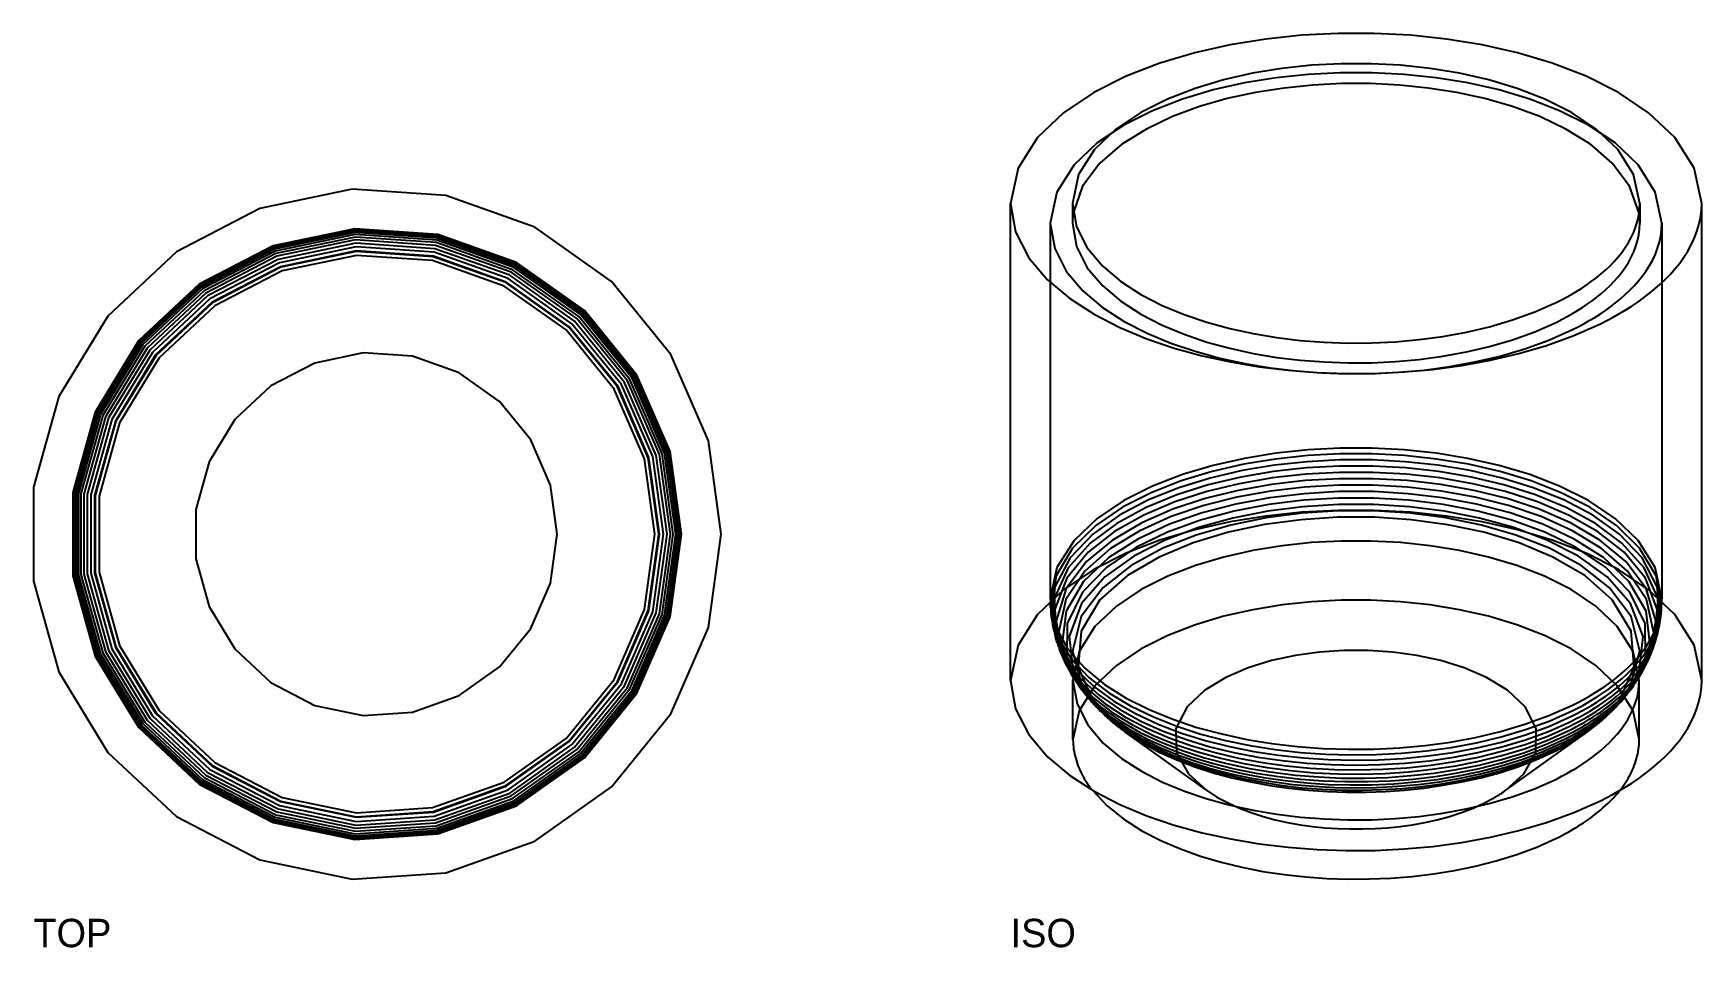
# Model space of a CAD drawing. Header units: millimetres. Extents: x 0 to 266, y -45 to 154.
# Drawn here: x 0 to 147, y 73.5 to 154 of the extents above; entities that cross this region are included whole.
import ezdxf

# ---------------------------------------------------------------- set-up
doc = ezdxf.new("R2010")
doc.units = ezdxf.units.MM
for name, color, linetype in [('ISO_HIDDEN', 8, 'CONTINUOUS'), ('ISO_VISIBLE', 7, 'Continuous'), ('TOP_HIDDEN', 8, 'CONTINUOUS'), ('TOP_VISIBLE', 7, 'Continuous')]:
    doc.layers.add(name, color=color, linetype=linetype)

msp = doc.modelspace()

# ---------------------------------------------------------------- linework, layer by layer
at = {"layer": 'ISO_HIDDEN'}
for points in [[(143.52, 137.26), (142.94, 140), (141.43, 142.38), (139.39, 144.32), (137.04, 145.89), (134.51, 147.16), (131.88, 148.18), (129.17, 148.99), (126.41, 149.61), (123.62, 150.07), (120.81, 150.36), (117.99, 150.51), (115.16, 150.51), (112.34, 150.36), (109.53, 150.07), (106.74, 149.61), (103.98, 148.99), (101.27, 148.18), (98.64, 147.16), (96.11, 145.89), (93.76, 144.32), (91.72, 142.38), (90.21, 140), (89.62, 137.26)], [(91.58, 139), (91.58, 137.26)], [(141.57, 139), (141.57, 137.26)], [(89.62, 137.26), (90.01, 135.04), (91.03, 133.02), (92.5, 131.3), (94.23, 129.84), (96.13, 128.61), (98.15, 127.58), (100.24, 126.7), (102.38, 125.98), (104.57, 125.38), (106.78, 124.9), (109.02, 124.52), (111.27, 124.25), (113.53, 124.07), (115.79, 123.99), (118.06, 124.01), (120.32, 124.12), (122.58, 124.32), (124.82, 124.63), (127.05, 125.03), (129.26, 125.55), (131.43, 126.19), (133.56, 126.96), (135.63, 127.88)], [(89.62, 137.26), (89.62, 104.18)], [(91.64, 138.13), (91.63, 138.09), (91.63, 138.05), (91.62, 138.02), (91.62, 137.98), (91.61, 137.94), (91.61, 137.9), (91.61, 137.86), (91.6, 137.83), (91.6, 137.79), (91.6, 137.75), (91.59, 137.71), (91.59, 137.68), (91.59, 137.64), (91.58, 137.6), (91.58, 137.56), (91.58, 137.52), (91.58, 137.49), (91.58, 137.45), (91.58, 137.41), (91.58, 137.37), (91.58, 137.33), (91.58, 137.3), (91.58, 137.26)], [(91.58, 137.26), (91.93, 135.2), (92.88, 133.33), (94.24, 131.73), (95.85, 130.38), (97.61, 129.24), (99.48, 128.28), (101.42, 127.47), (103.41, 126.79), (105.44, 126.24), (107.49, 125.79), (109.56, 125.44), (111.65, 125.19), (113.75, 125.03), (115.85, 124.95), (117.95, 124.97), (120.05, 125.07), (122.14, 125.26), (124.22, 125.54), (126.29, 125.92), (128.34, 126.4), (130.36, 126.99), (132.33, 127.7), (134.25, 128.55)], [(134.25, 128.55), (134.72, 128.79), (135.18, 129.03), (135.63, 129.29), (136.08, 129.56), (136.52, 129.83), (136.95, 130.12), (137.37, 130.43), (137.78, 130.74), (138.19, 131.07), (138.58, 131.41), (138.96, 131.77), (139.32, 132.15), (139.66, 132.54), (139.99, 132.94), (140.29, 133.36), (140.57, 133.8), (140.82, 134.26), (141.04, 134.73), (141.23, 135.22), (141.38, 135.71), (141.49, 136.22), (141.55, 136.74), (141.57, 137.26)], [(135.63, 127.88), (136.13, 128.13), (136.63, 128.39), (137.12, 128.67), (137.6, 128.96), (138.07, 129.25), (138.54, 129.57), (138.99, 129.89), (139.44, 130.23), (139.87, 130.59), (140.29, 130.96), (140.7, 131.35), (141.09, 131.75), (141.46, 132.17), (141.81, 132.61), (142.14, 133.06), (142.44, 133.53), (142.71, 134.03), (142.95, 134.53), (143.15, 135.06), (143.31, 135.59), (143.43, 136.14), (143.5, 136.7), (143.52, 137.26)], [(141.57, 137.26), (141.57, 137.3), (141.57, 137.33), (141.57, 137.37), (141.57, 137.41), (141.57, 137.45), (141.57, 137.49), (141.57, 137.52), (141.57, 137.56), (141.57, 137.6), (141.56, 137.64), (141.56, 137.68), (141.56, 137.71), (141.55, 137.75), (141.55, 137.79), (141.55, 137.83), (141.54, 137.86), (141.54, 137.9), (141.54, 137.94), (141.53, 137.98), (141.53, 138.02), (141.52, 138.05), (141.52, 138.09), (141.51, 138.13)], [(143.52, 137.26), (143.52, 104.18)], [(143.52, 104.18), (142.94, 106.93), (141.43, 109.31), (139.39, 111.25), (137.04, 112.82), (134.51, 114.09), (131.88, 115.11), (129.17, 115.91), (126.41, 116.54), (123.62, 116.99), (120.81, 117.29), (117.99, 117.43), (115.16, 117.43), (112.34, 117.29), (109.53, 116.99), (106.74, 116.54), (103.98, 115.91), (101.27, 115.11), (98.64, 114.09), (96.11, 112.82), (93.76, 111.25), (91.72, 109.31), (90.21, 106.93), (89.62, 104.18)], [(143.5, 103.42), (143.01, 106.2), (141.56, 108.64), (139.52, 110.62), (137.17, 112.23), (134.64, 113.52), (131.99, 114.56), (129.26, 115.38), (126.48, 116.02), (123.67, 116.48), (120.84, 116.78), (118, 116.93), (115.15, 116.93), (112.31, 116.78), (109.48, 116.48), (106.67, 116.02), (103.89, 115.38), (101.16, 114.56), (98.51, 113.52), (95.98, 112.23), (93.63, 110.62), (91.59, 108.64), (90.14, 106.2), (89.65, 103.42)], [(143.39, 102.39), (143.12, 105.24), (141.77, 107.78), (139.78, 109.86), (137.43, 111.53), (134.87, 112.88), (132.19, 113.96), (129.44, 114.81), (126.62, 115.46), (123.77, 115.94), (120.9, 116.25), (118.02, 116.4), (115.13, 116.4), (112.25, 116.25), (109.38, 115.94), (106.53, 115.46), (103.71, 114.81), (100.96, 113.96), (98.28, 112.88), (95.72, 111.53), (93.37, 109.86), (91.38, 107.78), (90.03, 105.24), (89.76, 102.39)], [(143.2, 101.36), (143.16, 104.26), (141.95, 106.91), (140, 109.08), (137.66, 110.82), (135.09, 112.22), (132.38, 113.34), (129.6, 114.22), (126.75, 114.89), (123.87, 115.38), (120.96, 115.7), (118.04, 115.86), (115.11, 115.86), (112.19, 115.7), (109.28, 115.38), (106.4, 114.89), (103.55, 114.22), (100.77, 113.34), (98.06, 112.22), (95.49, 110.82), (93.15, 109.08), (91.2, 106.91), (89.99, 104.26), (89.95, 101.36)], [(142.92, 100.33), (143.12, 103.26), (142.07, 106), (140.19, 108.28), (137.86, 110.1), (135.28, 111.55), (132.56, 112.71), (129.74, 113.62), (126.87, 114.31), (123.95, 114.82), (121.01, 115.15), (118.05, 115.31), (115.1, 115.31), (112.14, 115.15), (109.2, 114.82), (106.28, 114.31), (103.41, 113.62), (100.59, 112.71), (97.87, 111.55), (95.29, 110.1), (92.96, 108.28), (91.08, 106), (90.03, 103.26), (90.23, 100.33)], [(142.55, 99.3), (143, 102.23), (142.14, 105.07), (140.35, 107.45), (138.04, 109.35), (135.46, 110.86), (132.72, 112.06), (129.88, 113), (126.98, 113.72), (124.03, 114.24), (121.06, 114.58), (118.07, 114.75), (115.08, 114.75), (112.09, 114.58), (109.12, 114.24), (106.17, 113.72), (103.27, 113), (100.43, 112.06), (97.69, 110.86), (95.11, 109.35), (92.8, 107.45), (91.01, 105.07), (90.15, 102.23), (90.6, 99.3)], [(142.07, 98.27), (142.8, 101.18), (142.17, 104.11), (140.48, 106.6), (138.21, 108.59), (135.63, 110.16), (132.88, 111.41), (130.01, 112.38), (127.08, 113.12), (124.11, 113.66), (121.11, 114.01), (118.09, 114.18), (115.06, 114.18), (112.04, 114.01), (109.04, 113.66), (106.07, 113.12), (103.14, 112.38), (100.27, 111.41), (97.52, 110.16), (94.94, 108.59), (92.67, 106.6), (90.98, 104.11), (90.35, 101.18), (91.08, 98.27)], [(141.48, 97.22), (142.5, 100.08), (142.14, 103.09), (140.6, 105.71), (138.37, 107.8), (135.8, 109.44), (133.03, 110.74), (130.15, 111.75), (127.19, 112.52), (124.19, 113.07), (121.15, 113.43), (118.1, 113.61), (115.05, 113.61), (112, 113.43), (108.96, 113.07), (105.96, 112.52), (103, 111.75), (100.12, 110.74), (97.35, 109.44), (94.78, 107.8), (92.55, 105.71), (91.01, 103.09), (90.65, 100.08), (91.67, 97.22)], [(147.03, 96.99), (146.37, 100.09), (144.66, 102.78), (142.35, 104.97), (139.69, 106.75), (136.84, 108.18), (133.86, 109.33), (130.8, 110.25), (127.69, 110.95), (124.54, 111.46), (121.36, 111.8), (118.17, 111.96), (114.98, 111.96), (111.79, 111.8), (108.61, 111.46), (105.46, 110.95), (102.35, 110.25), (99.29, 109.33), (96.31, 108.18), (93.46, 106.75), (90.8, 104.97), (88.49, 102.78), (86.78, 100.09), (86.12, 96.99)], [(140.77, 96.17), (142.08, 98.95), (142.05, 102.01), (140.69, 104.76), (138.54, 106.97), (135.98, 108.7), (133.2, 110.05), (130.3, 111.11), (127.31, 111.9), (124.27, 112.48), (121.21, 112.86), (118.12, 113.04), (115.03, 113.04), (111.94, 112.86), (108.88, 112.48), (105.84, 111.9), (102.85, 111.11), (99.95, 110.05), (97.17, 108.7), (94.61, 106.97), (92.46, 104.76), (91.1, 102.01), (91.07, 98.95), (92.38, 96.17)], [(139.89, 95.11), (141.52, 97.77), (141.87, 100.84), (140.77, 103.75), (138.71, 106.1), (136.18, 107.93), (133.39, 109.35), (130.46, 110.46), (127.44, 111.29), (124.37, 111.89), (121.27, 112.28), (118.14, 112.47), (115.01, 112.47), (111.88, 112.28), (108.78, 111.89), (105.71, 111.29), (102.69, 110.46), (99.76, 109.35), (96.97, 107.93), (94.44, 106.1), (92.38, 103.75), (91.28, 100.84), (91.63, 97.77), (93.26, 95.11)], [(138.82, 94.01), (140.76, 96.52), (141.57, 99.56), (140.82, 102.62), (138.91, 105.15), (136.42, 107.11), (133.62, 108.62), (130.66, 109.79), (127.61, 110.67), (124.49, 111.3), (121.34, 111.71), (118.17, 111.91), (114.99, 111.91), (111.81, 111.71), (108.66, 111.3), (105.54, 110.67), (102.49, 109.79), (99.53, 108.63), (96.74, 107.11), (94.24, 105.15), (92.33, 102.62), (91.58, 99.56), (92.39, 96.52), (94.33, 94.01)], [(137.49, 92.88), (139.75, 95.19), (141.07, 98.13), (140.82, 101.32), (139.15, 104.08), (136.72, 106.22), (133.92, 107.85), (130.93, 109.1), (127.82, 110.04), (124.65, 110.7), (121.43, 111.14), (118.2, 111.35), (114.95, 111.35), (111.72, 111.14), (108.5, 110.71), (105.33, 110.04), (102.22, 109.1), (99.23, 107.85), (96.43, 106.22), (94, 104.08), (92.33, 101.33), (92.08, 98.13), (93.39, 95.19), (95.66, 92.88)], [(141.53, 96.99), (140.98, 99.53), (139.59, 101.74), (137.69, 103.53), (135.52, 104.99), (133.18, 106.16), (130.74, 107.1), (128.23, 107.85), (125.68, 108.43), (123.1, 108.85), (120.5, 109.12), (117.88, 109.26), (115.27, 109.26), (112.65, 109.12), (110.05, 108.85), (107.47, 108.43), (104.92, 107.85), (102.41, 107.1), (99.97, 106.16), (97.63, 104.99), (95.46, 103.53), (93.56, 101.74), (92.17, 99.53), (91.62, 96.99)], [(89.62, 104.18), (89.62, 104.17), (89.62, 104.16), (89.62, 104.15), (89.62, 104.14), (89.62, 104.13), (89.63, 104.11), (89.63, 104.1), (89.63, 104.09), (89.63, 104.08), (89.63, 104.07), (89.63, 104.06), (89.63, 104.04), (89.63, 104.03), (89.63, 104.02), (89.63, 104.01), (89.63, 104), (89.63, 103.99), (89.63, 103.97), (89.63, 103.96), (89.63, 103.95), (89.63, 103.94), (89.63, 103.93), (89.63, 103.92)], [(89.63, 103.92), (90.09, 101.72), (91.18, 99.75), (92.67, 98.06), (94.41, 96.64), (96.31, 95.43), (98.33, 94.42), (100.41, 93.57), (102.55, 92.85), (104.73, 92.27), (106.93, 91.79), (109.16, 91.43), (111.39, 91.16), (113.64, 90.99), (115.9, 90.92), (118.15, 90.94), (120.4, 91.05), (122.65, 91.26), (124.88, 91.56), (127.1, 91.97), (129.29, 92.48), (131.45, 93.12), (133.57, 93.89), (135.63, 94.8)], [(89.65, 103.42), (89.63, 103.92)], [(89.65, 103.42), (89.65, 103.4), (89.65, 103.37), (89.65, 103.35), (89.66, 103.32), (89.66, 103.3), (89.66, 103.28), (89.66, 103.25), (89.66, 103.23), (89.66, 103.21), (89.66, 103.18), (89.67, 103.16), (89.67, 103.14), (89.67, 103.11), (89.67, 103.09), (89.67, 103.07), (89.68, 103.04), (89.68, 103.02), (89.68, 103), (89.68, 102.97), (89.69, 102.95), (89.69, 102.93), (89.69, 102.9), (89.7, 102.88)], [(141.53, 91.77), (140.98, 94.31), (139.59, 96.51), (137.69, 98.31), (135.52, 99.76), (133.18, 100.94), (130.74, 101.88), (128.23, 102.63), (125.68, 103.21), (123.1, 103.63), (120.5, 103.9), (117.88, 104.04), (115.27, 104.04), (112.65, 103.9), (110.05, 103.63), (107.47, 103.21), (104.92, 102.63), (102.41, 101.88), (99.97, 100.94), (97.63, 99.76), (95.46, 98.31), (93.56, 96.51), (92.17, 94.31), (91.62, 91.77)], [(135.63, 94.8), (136.12, 95.05), (136.61, 95.31), (137.09, 95.58), (137.56, 95.86), (138.02, 96.15), (138.48, 96.45), (138.93, 96.77), (139.37, 97.1), (139.79, 97.45), (140.21, 97.81), (140.61, 98.18), (141, 98.57), (141.36, 98.98), (141.71, 99.4), (142.04, 99.84), (142.34, 100.3), (142.62, 100.77), (142.87, 101.27), (143.08, 101.77), (143.25, 102.29), (143.38, 102.83), (143.47, 103.37), (143.52, 103.92)], [(143.45, 102.88), (143.46, 102.9), (143.46, 102.93), (143.46, 102.95), (143.47, 102.97), (143.47, 103), (143.47, 103.02), (143.47, 103.04), (143.48, 103.07), (143.48, 103.09), (143.48, 103.11), (143.48, 103.14), (143.48, 103.16), (143.49, 103.18), (143.49, 103.21), (143.49, 103.23), (143.49, 103.25), (143.49, 103.28), (143.49, 103.3), (143.49, 103.32), (143.5, 103.35), (143.5, 103.37), (143.5, 103.4), (143.5, 103.42)], [(143.5, 103.42), (143.52, 103.92)], [(143.52, 103.92), (143.52, 103.93), (143.52, 103.94), (143.52, 103.95), (143.52, 103.96), (143.52, 103.97), (143.52, 103.99), (143.52, 104), (143.52, 104.01), (143.52, 104.02), (143.52, 104.03), (143.52, 104.04), (143.52, 104.06), (143.52, 104.07), (143.52, 104.08), (143.52, 104.09), (143.52, 104.1), (143.52, 104.11), (143.52, 104.13), (143.52, 104.14), (143.52, 104.15), (143.52, 104.16), (143.52, 104.17), (143.52, 104.18)], [(89.7, 102.88), (90.31, 100.75), (91.49, 98.86), (93.03, 97.25), (94.79, 95.89), (96.7, 94.74), (98.71, 93.77), (100.78, 92.95), (102.9, 92.26), (105.06, 91.7), (107.24, 91.25), (109.44, 90.9), (111.66, 90.65), (113.88, 90.49), (116.11, 90.43), (118.34, 90.46), (120.56, 90.57), (122.78, 90.78), (124.99, 91.09), (127.18, 91.5), (129.35, 92.01), (131.49, 92.65), (133.58, 93.41), (135.62, 94.31)], [(89.76, 102.39), (89.7, 102.88)], [(89.76, 102.39), (89.76, 102.36), (89.76, 102.34), (89.77, 102.32), (89.77, 102.29), (89.77, 102.27), (89.78, 102.25), (89.78, 102.22), (89.78, 102.2), (89.79, 102.17), (89.79, 102.15), (89.79, 102.13), (89.8, 102.1), (89.8, 102.08), (89.81, 102.06), (89.81, 102.03), (89.81, 102.01), (89.82, 101.98), (89.82, 101.96), (89.83, 101.94), (89.83, 101.91), (89.84, 101.89), (89.84, 101.87), (89.85, 101.84)], [(89.85, 101.84), (90.61, 99.79), (91.87, 97.99), (93.45, 96.46), (95.22, 95.16), (97.13, 94.06), (99.12, 93.13), (101.18, 92.35), (103.28, 91.7), (105.41, 91.16), (107.57, 90.73), (109.74, 90.4), (111.93, 90.16), (114.13, 90.02), (116.32, 89.96), (118.52, 90), (120.72, 90.12), (122.91, 90.34), (125.09, 90.64), (127.25, 91.05), (129.39, 91.56), (131.5, 92.19), (133.56, 92.94), (135.57, 93.84)], [(89.95, 101.36), (89.85, 101.84)], [(135.57, 93.84), (136.02, 94.06), (136.46, 94.3), (136.9, 94.54), (137.33, 94.79), (137.76, 95.05), (138.18, 95.33), (138.59, 95.61), (138.99, 95.9), (139.39, 96.21), (139.78, 96.52), (140.16, 96.85), (140.52, 97.19), (140.87, 97.55), (141.21, 97.91), (141.54, 98.3), (141.84, 98.69), (142.13, 99.1), (142.39, 99.53), (142.63, 99.96), (142.85, 100.42), (143.03, 100.88), (143.18, 101.36), (143.3, 101.84)], [(135.62, 94.31), (136.09, 94.55), (136.55, 94.79), (137.01, 95.05), (137.46, 95.32), (137.91, 95.59), (138.35, 95.88), (138.78, 96.18), (139.2, 96.5), (139.61, 96.82), (140.01, 97.16), (140.4, 97.51), (140.78, 97.88), (141.14, 98.26), (141.49, 98.65), (141.82, 99.06), (142.12, 99.49), (142.4, 99.93), (142.66, 100.39), (142.89, 100.87), (143.08, 101.35), (143.25, 101.85), (143.37, 102.36), (143.45, 102.88)], [(143.2, 101.36), (143.3, 101.84)], [(143.3, 101.84), (143.31, 101.87), (143.31, 101.89), (143.32, 101.91), (143.32, 101.94), (143.33, 101.96), (143.33, 101.98), (143.34, 102.01), (143.34, 102.03), (143.34, 102.06), (143.35, 102.08), (143.35, 102.1), (143.36, 102.13), (143.36, 102.15), (143.36, 102.17), (143.37, 102.2), (143.37, 102.22), (143.37, 102.25), (143.38, 102.27), (143.38, 102.29), (143.38, 102.32), (143.39, 102.34), (143.39, 102.36), (143.39, 102.39)], [(143.39, 102.39), (143.45, 102.88)], [(89.95, 101.36), (89.95, 101.33), (89.96, 101.31), (89.96, 101.28), (89.97, 101.26), (89.97, 101.24), (89.98, 101.21), (89.99, 101.19), (89.99, 101.16), (90, 101.14), (90, 101.11), (90.01, 101.09), (90.02, 101.07), (90.02, 101.04), (90.03, 101.02), (90.03, 100.99), (90.04, 100.97), (90.05, 100.94), (90.05, 100.92), (90.06, 100.9), (90.07, 100.87), (90.07, 100.85), (90.08, 100.82), (90.09, 100.8)], [(90.09, 100.8), (90.99, 98.84), (92.32, 97.13), (93.93, 95.68), (95.71, 94.45), (97.6, 93.41), (99.58, 92.52), (101.62, 91.77), (103.69, 91.15), (105.8, 90.64), (107.92, 90.23), (110.07, 89.92), (112.22, 89.7), (114.38, 89.57), (116.55, 89.52), (118.72, 89.57), (120.88, 89.7), (123.04, 89.91), (125.18, 90.22), (127.31, 90.63), (129.41, 91.14), (131.49, 91.76), (133.52, 92.5), (135.5, 93.38)], [(90.23, 100.33), (90.09, 100.8)], [(90.23, 100.33), (90.24, 100.3), (90.24, 100.28), (90.25, 100.25), (90.26, 100.23), (90.27, 100.2), (90.28, 100.18), (90.28, 100.15), (90.29, 100.13), (90.3, 100.1), (90.31, 100.08), (90.32, 100.05), (90.33, 100.03), (90.33, 100), (90.34, 99.98), (90.35, 99.95), (90.36, 99.93), (90.37, 99.9), (90.38, 99.88), (90.39, 99.85), (90.4, 99.83), (90.41, 99.8), (90.42, 99.78), (90.43, 99.75)], [(135.5, 93.38), (135.92, 93.6), (136.34, 93.82), (136.76, 94.05), (137.17, 94.28), (137.57, 94.53), (137.97, 94.78), (138.36, 95.05), (138.75, 95.32), (139.13, 95.6), (139.5, 95.9), (139.86, 96.2), (140.21, 96.52), (140.55, 96.85), (140.88, 97.19), (141.2, 97.54), (141.5, 97.9), (141.79, 98.28), (142.06, 98.67), (142.3, 99.07), (142.53, 99.49), (142.74, 99.91), (142.91, 100.35), (143.06, 100.8)], [(142.72, 99.75), (142.73, 99.78), (142.74, 99.8), (142.75, 99.83), (142.76, 99.85), (142.77, 99.88), (142.78, 99.9), (142.79, 99.93), (142.8, 99.95), (142.81, 99.98), (142.82, 100), (142.82, 100.03), (142.83, 100.05), (142.84, 100.08), (142.85, 100.1), (142.86, 100.13), (142.87, 100.15), (142.87, 100.18), (142.88, 100.2), (142.89, 100.23), (142.9, 100.25), (142.91, 100.28), (142.91, 100.3), (142.92, 100.33)], [(142.92, 100.33), (143.06, 100.8)], [(143.06, 100.8), (143.07, 100.82), (143.08, 100.85), (143.08, 100.87), (143.09, 100.9), (143.1, 100.92), (143.1, 100.94), (143.11, 100.97), (143.12, 100.99), (143.12, 101.02), (143.13, 101.04), (143.13, 101.07), (143.14, 101.09), (143.15, 101.11), (143.15, 101.14), (143.16, 101.16), (143.16, 101.19), (143.17, 101.21), (143.18, 101.24), (143.18, 101.26), (143.19, 101.28), (143.19, 101.31), (143.2, 101.33), (143.2, 101.36)], [(90.43, 99.75), (91.44, 97.89), (92.84, 96.28), (94.47, 94.92), (96.25, 93.75), (98.13, 92.77), (100.09, 91.93), (102.1, 91.22), (104.14, 90.63), (106.21, 90.15), (108.31, 89.76), (110.42, 89.47), (112.53, 89.26), (114.66, 89.15), (116.79, 89.11), (118.92, 89.16), (121.04, 89.3), (123.16, 89.52), (125.26, 89.83), (127.35, 90.23), (129.42, 90.74), (131.46, 91.35), (133.46, 92.08), (135.4, 92.95)], [(90.6, 99.3), (90.43, 99.75)], [(90.6, 99.3), (90.61, 99.27), (90.62, 99.25), (90.63, 99.22), (90.64, 99.19), (90.66, 99.17), (90.67, 99.14), (90.68, 99.11), (90.69, 99.09), (90.7, 99.06), (90.71, 99.04), (90.72, 99.01), (90.73, 98.98), (90.74, 98.96), (90.76, 98.93), (90.77, 98.91), (90.78, 98.88), (90.79, 98.85), (90.8, 98.83), (90.82, 98.8), (90.83, 98.78), (90.84, 98.75), (90.85, 98.73), (90.87, 98.7)], [(90.87, 98.7), (91.99, 96.95), (93.44, 95.45), (95.08, 94.17), (96.86, 93.07), (98.72, 92.14), (100.65, 91.35), (102.63, 90.69), (104.64, 90.13), (106.67, 89.68), (108.73, 89.32), (110.8, 89.04), (112.87, 88.86), (114.96, 88.75), (117.04, 88.73), (119.13, 88.79), (121.21, 88.93), (123.28, 89.16), (125.35, 89.47), (127.39, 89.87), (129.42, 90.37), (131.41, 90.97), (133.37, 91.69), (135.27, 92.54)], [(91.08, 98.27), (90.87, 98.7)], [(129.77, 87.31), (131.36, 88.76), (132.4, 90.62), (132.45, 92.75), (131.47, 94.65), (129.91, 96.12), (128.07, 97.25), (126.1, 98.1), (124.04, 98.74), (121.93, 99.19), (119.8, 99.48), (117.65, 99.63), (115.5, 99.63), (113.35, 99.48), (111.22, 99.19), (109.11, 98.74), (107.06, 98.1), (105.08, 97.25), (103.24, 96.13), (101.68, 94.65), (100.7, 92.75), (100.74, 90.62), (101.79, 88.76), (103.38, 87.31)], [(135.27, 92.54), (135.64, 92.73), (136.01, 92.92), (136.37, 93.12), (136.73, 93.32), (137.09, 93.53), (137.44, 93.75), (137.78, 93.97), (138.13, 94.2), (138.46, 94.44), (138.79, 94.69), (139.12, 94.94), (139.44, 95.21), (139.75, 95.48), (140.05, 95.76), (140.35, 96.04), (140.63, 96.34), (140.91, 96.65), (141.17, 96.97), (141.42, 97.29), (141.66, 97.63), (141.89, 97.98), (142.09, 98.33), (142.28, 98.7)], [(135.4, 92.95), (135.8, 93.15), (136.19, 93.36), (136.58, 93.57), (136.97, 93.79), (137.35, 94.02), (137.72, 94.26), (138.1, 94.5), (138.46, 94.75), (138.82, 95.02), (139.17, 95.29), (139.52, 95.57), (139.85, 95.86), (140.18, 96.16), (140.5, 96.47), (140.81, 96.79), (141.1, 97.12), (141.38, 97.46), (141.65, 97.82), (141.9, 98.18), (142.14, 98.56), (142.36, 98.95), (142.55, 99.34), (142.72, 99.75)], [(142.07, 98.27), (142.28, 98.7)], [(142.28, 98.7), (142.3, 98.73), (142.31, 98.75), (142.32, 98.78), (142.33, 98.8), (142.35, 98.83), (142.36, 98.85), (142.37, 98.88), (142.38, 98.91), (142.39, 98.93), (142.41, 98.96), (142.42, 98.98), (142.43, 99.01), (142.44, 99.04), (142.45, 99.06), (142.46, 99.09), (142.47, 99.11), (142.48, 99.14), (142.49, 99.17), (142.51, 99.19), (142.52, 99.22), (142.53, 99.25), (142.54, 99.27), (142.55, 99.3)], [(142.55, 99.3), (142.72, 99.75)], [(91.08, 98.27), (91.09, 98.24), (91.11, 98.21), (91.12, 98.18), (91.13, 98.15), (91.15, 98.13), (91.16, 98.1), (91.18, 98.07), (91.19, 98.04), (91.21, 98.01), (91.22, 97.99), (91.24, 97.96), (91.25, 97.93), (91.27, 97.9), (91.28, 97.88), (91.3, 97.85), (91.31, 97.82), (91.33, 97.8), (91.34, 97.77), (91.36, 97.74), (91.37, 97.71), (91.39, 97.69), (91.41, 97.66), (91.42, 97.63)], [(91.42, 97.63), (92.64, 96.01), (94.13, 94.61), (95.78, 93.42), (97.54, 92.41), (99.39, 91.54), (101.28, 90.8), (103.22, 90.18), (105.19, 89.66), (107.19, 89.23), (109.2, 88.9), (111.22, 88.65), (113.25, 88.48), (115.28, 88.39), (117.32, 88.38), (119.36, 88.45), (121.39, 88.6), (123.41, 88.82), (125.43, 89.14), (127.43, 89.53), (129.4, 90.03), (131.35, 90.62), (133.26, 91.33), (135.12, 92.16)], [(91.67, 97.22), (91.42, 97.63)], [(91.67, 97.22), (91.69, 97.19), (91.7, 97.16), (91.72, 97.13), (91.74, 97.11), (91.76, 97.08), (91.78, 97.05), (91.8, 97.02), (91.81, 96.99), (91.83, 96.96), (91.85, 96.93), (91.87, 96.9), (91.89, 96.87), (91.91, 96.84), (91.93, 96.81), (91.95, 96.78), (91.97, 96.75), (91.99, 96.73), (92.01, 96.7), (92.03, 96.67), (92.05, 96.64), (92.07, 96.61), (92.09, 96.58), (92.11, 96.55)], [(135.12, 92.16), (135.46, 92.33), (135.79, 92.5), (136.13, 92.68), (136.46, 92.87), (136.78, 93.06), (137.11, 93.26), (137.42, 93.46), (137.74, 93.67), (138.05, 93.88), (138.36, 94.1), (138.66, 94.33), (138.96, 94.56), (139.25, 94.8), (139.54, 95.05), (139.81, 95.3), (140.09, 95.57), (140.35, 95.84), (140.6, 96.12), (140.85, 96.4), (141.09, 96.7), (141.31, 97), (141.53, 97.31), (141.73, 97.63)], [(141.04, 96.55), (141.06, 96.58), (141.08, 96.61), (141.1, 96.64), (141.12, 96.67), (141.14, 96.7), (141.16, 96.73), (141.18, 96.75), (141.2, 96.78), (141.22, 96.81), (141.24, 96.84), (141.26, 96.87), (141.28, 96.9), (141.3, 96.93), (141.32, 96.96), (141.34, 96.99), (141.35, 97.02), (141.37, 97.05), (141.39, 97.08), (141.41, 97.11), (141.43, 97.13), (141.45, 97.16), (141.46, 97.19), (141.48, 97.22)], [(141.48, 97.22), (141.73, 97.63)], [(141.73, 97.63), (141.74, 97.66), (141.76, 97.69), (141.78, 97.71), (141.79, 97.74), (141.81, 97.77), (141.82, 97.8), (141.84, 97.82), (141.85, 97.85), (141.87, 97.88), (141.88, 97.9), (141.9, 97.93), (141.91, 97.96), (141.93, 97.99), (141.94, 98.01), (141.96, 98.04), (141.97, 98.07), (141.99, 98.1), (142, 98.13), (142.02, 98.15), (142.03, 98.18), (142.04, 98.21), (142.06, 98.24), (142.07, 98.27)], [(91.62, 96.99), (91.98, 94.93), (92.93, 93.07), (94.28, 91.47), (95.89, 90.12), (97.65, 88.99), (99.51, 88.03), (101.45, 87.22), (103.44, 86.55), (105.46, 85.99), (107.51, 85.55), (109.58, 85.2), (111.66, 84.95), (113.75, 84.79), (115.85, 84.71), (117.95, 84.72), (120.04, 84.83), (122.13, 85.01), (124.21, 85.3), (126.27, 85.67), (128.31, 86.15), (130.33, 86.74), (132.3, 87.45), (134.22, 88.3)], [(91.62, 91.77), (91.62, 96.99)], [(92.11, 96.55), (93.41, 95.06), (94.93, 93.78), (96.58, 92.69), (98.32, 91.75), (100.13, 90.95), (102, 90.26), (103.89, 89.69), (105.82, 89.21), (107.76, 88.82), (109.72, 88.51), (111.69, 88.29), (113.66, 88.14), (115.65, 88.07), (117.63, 88.07), (119.61, 88.15), (121.59, 88.3), (123.56, 88.53), (125.51, 88.84), (127.46, 89.24), (129.38, 89.72), (131.27, 90.3), (133.13, 90.99), (134.94, 91.8)], [(92.38, 96.17), (92.11, 96.55)], [(92.38, 96.17), (92.41, 96.14), (92.43, 96.11), (92.46, 96.08), (92.48, 96.05), (92.5, 96.01), (92.53, 95.98), (92.55, 95.95), (92.58, 95.92), (92.6, 95.89), (92.63, 95.85), (92.65, 95.82), (92.68, 95.79), (92.7, 95.76), (92.73, 95.73), (92.75, 95.7), (92.78, 95.67), (92.8, 95.64), (92.83, 95.61), (92.85, 95.57), (92.88, 95.54), (92.91, 95.51), (92.93, 95.48), (92.96, 95.45)], [(134.22, 88.3), (134.68, 88.54), (135.14, 88.78), (135.59, 89.04), (136.04, 89.3), (136.48, 89.58), (136.91, 89.87), (137.33, 90.17), (137.74, 90.49), (138.14, 90.82), (138.53, 91.16), (138.91, 91.52), (139.27, 91.89), (139.62, 92.28), (139.94, 92.68), (140.24, 93.1), (140.52, 93.54), (140.77, 94), (140.99, 94.47), (141.18, 94.95), (141.33, 95.45), (141.44, 95.96), (141.5, 96.47), (141.53, 96.99)], [(134.94, 91.8), (135.24, 91.96), (135.54, 92.11), (135.84, 92.27), (136.14, 92.44), (136.43, 92.61), (136.73, 92.78), (137.02, 92.96), (137.3, 93.14), (137.58, 93.33), (137.86, 93.52), (138.14, 93.72), (138.41, 93.92), (138.68, 94.13), (138.94, 94.35), (139.2, 94.57), (139.45, 94.79), (139.7, 95.02), (139.94, 95.26), (140.18, 95.51), (140.4, 95.76), (140.62, 96.02), (140.84, 96.28), (141.04, 96.55)], [(140.19, 95.45), (140.22, 95.48), (140.24, 95.51), (140.27, 95.54), (140.3, 95.57), (140.32, 95.61), (140.35, 95.64), (140.37, 95.67), (140.4, 95.7), (140.42, 95.73), (140.45, 95.76), (140.47, 95.79), (140.5, 95.82), (140.52, 95.85), (140.55, 95.89), (140.57, 95.92), (140.6, 95.95), (140.62, 95.98), (140.65, 96.01), (140.67, 96.05), (140.69, 96.08), (140.72, 96.11), (140.74, 96.14), (140.77, 96.17)], [(140.77, 96.17), (141.04, 96.55)], [(141.53, 91.77), (141.53, 96.99)], [(92.96, 95.45), (94.32, 94.11), (95.86, 92.95), (97.5, 91.95), (99.22, 91.1), (100.99, 90.37), (102.81, 89.75), (104.65, 89.22), (106.52, 88.78), (108.41, 88.43), (110.31, 88.16), (112.22, 87.96), (114.14, 87.83), (116.06, 87.78), (117.98, 87.79), (119.9, 87.88), (121.81, 88.04), (123.72, 88.27), (125.61, 88.58), (127.49, 88.97), (129.35, 89.45), (131.18, 90.02), (132.98, 90.69), (134.73, 91.48)], [(93.26, 95.11), (92.96, 95.45)], [(93.26, 95.11), (93.29, 95.07), (93.32, 95.04), (93.35, 95), (93.38, 94.97), (93.41, 94.93), (93.45, 94.9), (93.48, 94.86), (93.51, 94.83), (93.54, 94.79), (93.58, 94.76), (93.61, 94.72), (93.64, 94.69), (93.67, 94.65), (93.71, 94.62), (93.74, 94.59), (93.77, 94.55), (93.81, 94.52), (93.84, 94.49), (93.87, 94.45), (93.91, 94.42), (93.94, 94.39), (93.97, 94.35), (94.01, 94.32)], [(94.01, 94.32), (95.42, 93.13), (96.96, 92.1), (98.58, 91.22), (100.26, 90.45), (101.99, 89.8), (103.75, 89.24), (105.54, 88.77), (107.35, 88.38), (109.17, 88.07), (111, 87.83), (112.84, 87.66), (114.69, 87.56), (116.54, 87.53), (118.38, 87.56), (120.23, 87.66), (122.07, 87.82), (123.91, 88.06), (125.73, 88.37), (127.54, 88.75), (129.32, 89.22), (131.09, 89.77), (132.82, 90.43), (134.5, 91.18)], [(94.33, 94.01), (94.01, 94.32)], [(134.5, 91.18), (134.72, 91.29), (134.94, 91.4), (135.16, 91.52), (135.37, 91.63), (135.59, 91.75), (135.8, 91.87), (136.01, 91.99), (136.22, 92.12), (136.43, 92.25), (136.64, 92.38), (136.84, 92.51), (137.04, 92.64), (137.25, 92.78), (137.45, 92.92), (137.64, 93.07), (137.84, 93.21), (138.03, 93.36), (138.23, 93.51), (138.41, 93.67), (138.6, 93.83), (138.78, 93.99), (138.96, 94.15), (139.14, 94.32)], [(134.73, 91.48), (135, 91.61), (135.26, 91.75), (135.52, 91.88), (135.78, 92.03), (136.04, 92.17), (136.29, 92.32), (136.55, 92.47), (136.8, 92.63), (137.05, 92.79), (137.29, 92.95), (137.54, 93.12), (137.78, 93.29), (138.02, 93.46), (138.25, 93.64), (138.48, 93.82), (138.71, 94.01), (138.94, 94.2), (139.16, 94.4), (139.37, 94.6), (139.59, 94.81), (139.79, 95.02), (139.99, 95.23), (140.19, 95.45)], [(138.82, 94.01), (139.14, 94.32)], [(139.14, 94.32), (139.18, 94.35), (139.21, 94.39), (139.24, 94.42), (139.28, 94.45), (139.31, 94.49), (139.34, 94.52), (139.38, 94.55), (139.41, 94.59), (139.44, 94.62), (139.48, 94.65), (139.51, 94.69), (139.54, 94.72), (139.57, 94.76), (139.61, 94.79), (139.64, 94.83), (139.67, 94.86), (139.7, 94.9), (139.74, 94.93), (139.77, 94.97), (139.8, 95), (139.83, 95.04), (139.86, 95.07), (139.89, 95.11)], [(139.89, 95.11), (140.19, 95.45)], [(94.33, 94.01), (94.37, 93.97), (94.41, 93.93), (94.45, 93.9), (94.49, 93.86), (94.54, 93.82), (94.58, 93.78), (94.62, 93.74), (94.66, 93.7), (94.71, 93.66), (94.75, 93.62), (94.79, 93.59), (94.84, 93.55), (94.88, 93.51), (94.92, 93.47), (94.97, 93.44), (95.01, 93.4), (95.06, 93.36), (95.1, 93.32), (95.15, 93.29), (95.19, 93.25), (95.24, 93.21), (95.28, 93.18), (95.33, 93.14)], [(95.33, 93.14), (96.76, 92.12), (98.29, 91.23), (99.88, 90.47), (101.51, 89.8), (103.18, 89.23), (104.88, 88.75), (106.6, 88.34), (108.33, 88.01), (110.07, 87.74), (111.83, 87.54), (113.59, 87.4), (115.35, 87.33), (117.11, 87.32), (118.88, 87.37), (120.64, 87.48), (122.4, 87.65), (124.14, 87.89), (125.88, 88.2), (127.61, 88.58), (129.31, 89.03), (130.99, 89.57), (132.64, 90.2), (134.25, 90.92)], [(95.66, 92.88), (95.33, 93.14)], [(95.66, 92.88), (95.68, 92.86), (95.71, 92.84), (95.74, 92.82), (95.76, 92.8), (95.79, 92.77), (95.82, 92.75), (95.84, 92.73), (95.87, 92.71), (95.9, 92.69), (95.93, 92.67), (95.95, 92.65), (95.98, 92.63), (96.01, 92.61), (96.04, 92.59), (96.06, 92.57), (96.09, 92.55), (96.12, 92.53), (96.15, 92.51), (96.17, 92.49), (96.2, 92.47), (96.23, 92.45), (96.26, 92.43), (96.28, 92.41)], [(134.25, 90.92), (134.41, 91), (134.58, 91.09), (134.74, 91.17), (134.9, 91.25), (135.06, 91.34), (135.23, 91.43), (135.39, 91.52), (135.54, 91.61), (135.7, 91.7), (135.86, 91.79), (136.02, 91.89), (136.17, 91.99), (136.33, 92.08), (136.48, 92.18), (136.64, 92.28), (136.79, 92.38), (136.94, 92.49), (137.09, 92.59), (137.24, 92.7), (137.39, 92.81), (137.54, 92.92), (137.68, 93.03), (137.82, 93.14)], [(136.87, 92.41), (136.89, 92.43), (136.92, 92.45), (136.95, 92.47), (136.98, 92.49), (137, 92.51), (137.03, 92.53), (137.06, 92.55), (137.09, 92.57), (137.11, 92.59), (137.14, 92.61), (137.17, 92.63), (137.2, 92.65), (137.22, 92.67), (137.25, 92.69), (137.28, 92.71), (137.31, 92.73), (137.33, 92.75), (137.36, 92.77), (137.39, 92.8), (137.41, 92.82), (137.44, 92.84), (137.47, 92.86), (137.49, 92.88)], [(137.49, 92.88), (137.82, 93.14)], [(137.82, 93.14), (137.87, 93.18), (137.91, 93.21), (137.96, 93.25), (138, 93.29), (138.05, 93.32), (138.09, 93.36), (138.14, 93.4), (138.18, 93.44), (138.23, 93.47), (138.27, 93.51), (138.31, 93.55), (138.36, 93.59), (138.4, 93.62), (138.44, 93.66), (138.49, 93.7), (138.53, 93.74), (138.57, 93.78), (138.61, 93.82), (138.66, 93.86), (138.7, 93.9), (138.74, 93.93), (138.78, 93.97), (138.82, 94.01)], [(91.62, 91.77), (91.63, 91.56), (91.64, 91.35), (91.66, 91.13), (91.68, 90.92), (91.72, 90.72), (91.76, 90.51), (91.8, 90.3), (91.86, 90.1), (91.92, 89.89), (91.98, 89.69), (92.06, 89.49), (92.13, 89.3), (92.22, 89.1), (92.31, 88.91), (92.4, 88.72), (92.5, 88.54), (92.61, 88.35), (92.72, 88.17), (92.83, 87.99), (92.95, 87.82), (93.07, 87.64), (93.2, 87.47), (93.33, 87.31)], [(96.28, 92.41), (97.71, 91.48), (99.21, 90.67), (100.77, 89.98), (102.36, 89.37), (103.98, 88.85), (105.62, 88.41), (107.29, 88.04), (108.96, 87.74), (110.65, 87.5), (112.34, 87.32), (114.04, 87.21), (115.74, 87.15), (117.45, 87.15), (119.15, 87.21), (120.85, 87.33), (122.54, 87.51), (124.23, 87.75), (125.9, 88.05), (127.57, 88.42), (129.21, 88.86), (130.83, 89.38), (132.42, 89.99), (133.97, 90.69)], [(103.38, 87.31), (96.28, 92.41)], [(129.77, 87.31), (136.87, 92.41)], [(133.97, 90.69), (134.11, 90.76), (134.24, 90.82), (134.37, 90.89), (134.5, 90.96), (134.63, 91.03), (134.75, 91.09), (134.88, 91.16), (135.01, 91.24), (135.14, 91.31), (135.27, 91.38), (135.39, 91.45), (135.52, 91.53), (135.64, 91.6), (135.77, 91.68), (135.89, 91.76), (136.02, 91.83), (136.14, 91.91), (136.26, 91.99), (136.39, 92.07), (136.51, 92.15), (136.63, 92.24), (136.75, 92.32), (136.87, 92.41)], [(139.82, 87.31), (139.95, 87.47), (140.08, 87.64), (140.2, 87.82), (140.32, 87.99), (140.43, 88.17), (140.54, 88.35), (140.65, 88.54), (140.75, 88.72), (140.84, 88.91), (140.93, 89.1), (141.02, 89.3), (141.09, 89.49), (141.17, 89.69), (141.23, 89.89), (141.29, 90.1), (141.35, 90.3), (141.39, 90.51), (141.43, 90.72), (141.47, 90.92), (141.49, 91.13), (141.51, 91.35), (141.52, 91.56), (141.53, 91.77)], [(103.38, 87.31), (104.31, 86.71), (105.29, 86.19), (106.3, 85.73), (107.33, 85.34), (108.38, 85), (109.45, 84.71), (110.54, 84.47), (111.63, 84.28), (112.72, 84.12), (113.82, 84.01), (114.93, 83.93), (116.03, 83.9), (117.14, 83.9), (118.25, 83.93), (119.35, 84.01), (120.45, 84.13), (121.55, 84.28), (122.64, 84.48), (123.72, 84.72), (124.79, 85.01), (125.85, 85.35), (126.88, 85.74), (127.89, 86.2)], [(127.89, 86.2), (127.97, 86.24), (128.06, 86.28), (128.14, 86.33), (128.23, 86.37), (128.31, 86.41), (128.4, 86.46), (128.48, 86.5), (128.56, 86.55), (128.65, 86.6), (128.73, 86.64), (128.81, 86.69), (128.89, 86.74), (128.97, 86.79), (129.06, 86.84), (129.14, 86.89), (129.22, 86.94), (129.3, 86.99), (129.38, 87.04), (129.46, 87.1), (129.53, 87.15), (129.61, 87.2), (129.69, 87.26), (129.77, 87.31)]]:
    msp.add_lwpolyline(points, dxfattribs=at)
at = {"layer": 'ISO_VISIBLE'}
for points in [[(147.03, 139), (146.37, 142.1), (144.66, 144.79), (142.35, 146.98), (139.69, 148.76), (136.84, 150.19), (133.86, 151.34), (130.8, 152.25), (127.69, 152.96), (124.54, 153.47), (121.36, 153.81), (118.17, 153.97), (114.98, 153.97), (111.79, 153.81), (108.61, 153.47), (105.46, 152.96), (102.35, 152.25), (99.29, 151.34), (96.31, 150.19), (93.46, 148.76), (90.8, 146.98), (88.49, 144.79), (86.78, 142.1), (86.12, 139)], [(141.57, 139), (141.03, 141.55), (139.64, 143.75), (137.74, 145.55), (135.56, 147.01), (133.21, 148.19), (130.77, 149.13), (128.26, 149.88), (125.7, 150.46), (123.11, 150.88), (120.5, 151.16), (117.89, 151.29), (115.26, 151.29), (112.65, 151.16), (110.04, 150.88), (107.45, 150.46), (104.89, 149.88), (102.38, 149.13), (99.94, 148.19), (97.59, 147.01), (95.41, 145.55), (93.51, 143.75), (92.12, 141.55), (91.58, 139)], [(141.51, 138.13), (140.68, 140.52), (139.15, 142.55), (137.22, 144.2), (135.06, 145.55), (132.76, 146.64), (130.37, 147.52), (127.93, 148.23), (125.44, 148.77), (122.92, 149.16), (120.39, 149.42), (117.85, 149.55), (115.3, 149.55), (112.76, 149.42), (110.23, 149.16), (107.71, 148.77), (105.22, 148.23), (102.78, 147.52), (100.39, 146.64), (98.09, 145.55), (95.93, 144.2), (94, 142.55), (92.47, 140.52), (91.64, 138.13)], [(86.12, 139), (86.56, 136.49), (87.72, 134.21), (89.37, 132.26), (91.33, 130.62), (93.48, 129.23), (95.75, 128.06), (98.12, 127.08), (100.54, 126.25), (103.01, 125.58), (105.51, 125.03), (108.04, 124.61), (110.58, 124.3), (113.13, 124.1), (115.69, 124.01), (118.25, 124.03), (120.81, 124.15), (123.35, 124.38), (125.89, 124.73), (128.41, 125.19), (130.9, 125.77), (133.36, 126.49), (135.77, 127.36), (138.11, 128.4)], [(86.12, 96.99), (86.12, 139)], [(91.58, 139), (91.93, 136.94), (92.88, 135.07), (94.24, 133.47), (95.85, 132.12), (97.61, 130.98), (99.48, 130.02), (101.42, 129.21), (103.41, 128.53), (105.44, 127.98), (107.49, 127.53), (109.56, 127.18), (111.65, 126.93), (113.75, 126.77), (115.85, 126.7), (117.95, 126.71), (120.05, 126.81), (122.14, 127), (124.22, 127.28), (126.29, 127.66), (128.34, 128.14), (130.36, 128.73), (132.33, 129.44), (134.25, 130.3)], [(134.25, 130.3), (134.72, 130.53), (135.18, 130.77), (135.63, 131.03), (136.08, 131.3), (136.52, 131.57), (136.95, 131.86), (137.37, 132.17), (137.78, 132.48), (138.19, 132.81), (138.58, 133.16), (138.96, 133.51), (139.32, 133.89), (139.66, 134.28), (139.99, 134.68), (140.29, 135.11), (140.57, 135.54), (140.82, 136), (141.04, 136.47), (141.23, 136.96), (141.38, 137.45), (141.49, 137.96), (141.55, 138.48), (141.57, 139)], [(138.11, 128.4), (138.67, 128.68), (139.23, 128.98), (139.78, 129.29), (140.33, 129.62), (140.86, 129.96), (141.39, 130.31), (141.9, 130.68), (142.41, 131.06), (142.9, 131.46), (143.37, 131.88), (143.83, 132.32), (144.28, 132.77), (144.7, 133.25), (145.09, 133.74), (145.46, 134.26), (145.8, 134.79), (146.11, 135.35), (146.38, 135.92), (146.6, 136.51), (146.78, 137.12), (146.92, 137.74), (147, 138.37), (147.03, 139)], [(147.03, 96.99), (147.03, 139)], [(86.12, 96.99), (86.56, 94.48), (87.72, 92.21), (89.37, 90.26), (91.33, 88.61), (93.48, 87.22), (95.75, 86.05), (98.12, 85.07), (100.54, 84.25), (103.01, 83.57), (105.51, 83.02), (108.04, 82.6), (110.58, 82.29), (113.13, 82.09), (115.69, 82), (118.25, 82.02), (120.81, 82.14), (123.35, 82.37), (125.89, 82.72), (128.41, 83.18), (130.9, 83.76), (133.36, 84.48), (135.77, 85.35), (138.11, 86.39)], [(138.11, 86.39), (138.67, 86.68), (139.23, 86.97), (139.78, 87.28), (140.33, 87.61), (140.86, 87.95), (141.39, 88.3), (141.9, 88.67), (142.41, 89.05), (142.9, 89.45), (143.37, 89.87), (143.83, 90.31), (144.28, 90.76), (144.7, 91.24), (145.09, 91.73), (145.46, 92.25), (145.8, 92.78), (146.11, 93.34), (146.38, 93.91), (146.6, 94.5), (146.78, 95.11), (146.92, 95.73), (147, 96.36), (147.03, 96.99)], [(93.33, 87.31), (94.62, 85.93), (96.09, 84.76), (97.68, 83.75), (99.36, 82.88), (101.09, 82.14), (102.87, 81.5), (104.68, 80.97), (106.51, 80.53), (108.36, 80.17), (110.23, 79.89), (112.1, 79.68), (113.98, 79.55), (115.87, 79.49), (117.75, 79.5), (119.64, 79.58), (121.52, 79.73), (123.39, 79.95), (125.25, 80.25), (127.1, 80.63), (128.93, 81.1), (130.73, 81.65), (132.5, 82.31), (134.22, 83.08)], [(134.22, 83.08), (134.49, 83.22), (134.77, 83.36), (135.04, 83.51), (135.31, 83.65), (135.57, 83.81), (135.84, 83.96), (136.1, 84.12), (136.36, 84.29), (136.62, 84.45), (136.87, 84.63), (137.13, 84.8), (137.37, 84.98), (137.62, 85.17), (137.86, 85.36), (138.1, 85.56), (138.33, 85.76), (138.56, 85.96), (138.79, 86.17), (139, 86.39), (139.22, 86.61), (139.43, 86.84), (139.63, 87.07), (139.82, 87.31)]]:
    msp.add_lwpolyline(points, dxfattribs=at)
at = {"layer": 'TOP_HIDDEN'}
for points in [[(60.62, 109.87), (59.49, 118.08), (56.18, 125.69), (50.95, 132.12), (44.18, 136.9), (36.36, 139.68), (28.09, 140.25), (19.97, 138.56), (12.61, 134.74), (6.55, 129.08), (2.24, 122), (0, 114.01), (0, 105.72), (2.24, 97.74), (6.55, 90.65), (12.61, 84.99), (19.97, 81.18), (28.09, 79.49), (36.36, 80.05), (44.18, 82.83), (50.95, 87.61), (56.18, 94.05), (59.49, 101.65), (60.62, 109.87)], [(57.12, 109.87), (56.12, 117.14), (53.19, 123.87), (48.56, 129.56), (42.57, 133.8), (35.65, 136.25), (28.33, 136.75), (21.14, 135.26), (14.62, 131.89), (9.26, 126.88), (5.45, 120.6), (3.47, 113.54), (3.47, 106.2), (5.45, 99.13), (9.26, 92.86), (14.62, 87.85), (21.14, 84.47), (28.33, 82.98), (35.65, 83.48), (42.57, 85.94), (48.56, 90.17), (53.19, 95.87), (56.12, 102.6), (57.12, 109.87)], [(57.12, 109.87), (56.12, 117.14), (53.19, 123.87), (48.56, 129.56), (42.57, 133.8), (35.65, 136.25), (28.33, 136.75), (21.14, 135.26), (14.62, 131.89), (9.26, 126.88), (5.45, 120.6), (3.47, 113.54), (3.47, 106.2), (5.45, 99.13), (9.26, 92.86), (14.62, 87.85), (21.14, 84.47), (28.33, 82.98), (35.65, 83.48), (42.57, 85.94), (48.56, 90.17), (53.19, 95.87), (56.12, 102.6), (57.12, 109.87)], [(57.1, 109.87), (56.1, 117.13), (53.18, 123.86), (48.55, 129.55), (42.56, 133.78), (35.65, 136.23), (28.33, 136.73), (21.15, 135.24), (14.64, 131.87), (9.28, 126.86), (5.47, 120.6), (3.49, 113.53), (3.49, 106.2), (5.47, 99.14), (9.28, 92.87), (14.64, 87.87), (21.15, 84.49), (28.33, 83), (35.65, 83.5), (42.56, 85.96), (48.55, 90.19), (53.18, 95.88), (56.1, 102.6), (57.1, 109.87)], [(57.03, 109.87), (56.04, 117.12), (53.12, 123.83), (48.51, 129.5), (42.53, 133.72), (35.63, 136.17), (28.33, 136.67), (21.17, 135.19), (14.67, 131.82), (9.32, 126.82), (5.52, 120.57), (3.55, 113.53), (3.55, 106.21), (5.52, 99.16), (9.32, 92.91), (14.67, 87.92), (21.17, 84.55), (28.33, 83.06), (35.63, 83.56), (42.53, 86.01), (48.51, 90.23), (53.12, 95.91), (56.04, 102.62), (57.03, 109.87)], [(56.93, 109.87), (55.94, 117.09), (53.04, 123.78), (48.44, 129.43), (42.48, 133.63), (35.61, 136.08), (28.34, 136.57), (21.2, 135.09), (14.73, 131.74), (9.4, 126.76), (5.62, 120.53), (3.65, 113.51), (3.65, 106.22), (5.62, 99.2), (9.4, 92.98), (14.73, 88), (21.2, 84.65), (28.34, 83.16), (35.61, 83.66), (42.48, 86.1), (48.44, 90.31), (53.04, 95.96), (55.94, 102.65), (56.93, 109.87)], [(56.79, 109.87), (55.8, 117.05), (52.92, 123.7), (48.34, 129.33), (42.42, 133.51), (35.58, 135.94), (28.35, 136.43), (21.25, 134.96), (14.81, 131.62), (9.51, 126.67), (5.74, 120.48), (3.79, 113.49), (3.79, 106.24), (5.74, 99.26), (9.51, 93.06), (14.81, 88.12), (21.25, 84.78), (28.35, 83.3), (35.58, 83.8), (42.42, 86.23), (48.34, 90.41), (52.92, 96.03), (55.8, 102.68), (56.79, 109.87)], [(56.61, 109.87), (55.63, 117), (52.76, 123.61), (48.22, 129.2), (42.33, 133.35), (35.55, 135.76), (28.36, 136.25), (21.31, 134.79), (14.92, 131.47), (9.65, 126.56), (5.91, 120.4), (3.97, 113.47), (3.97, 106.27), (5.91, 99.33), (9.65, 93.18), (14.92, 88.26), (21.31, 84.95), (28.36, 83.48), (35.55, 83.98), (42.33, 86.39), (48.22, 90.54), (52.76, 96.13), (55.63, 102.73), (56.61, 109.87)], [(56.39, 109.87), (55.42, 116.94), (52.58, 123.49), (48.07, 129.04), (42.23, 133.15), (35.5, 135.55), (28.38, 136.03), (21.38, 134.58), (15.04, 131.29), (9.82, 126.42), (6.11, 120.32), (4.18, 113.44), (4.18, 106.3), (6.11, 99.42), (9.82, 93.32), (15.04, 88.44), (21.38, 85.16), (28.38, 83.7), (35.5, 84.19), (42.23, 86.58), (48.07, 90.7), (52.58, 96.24), (55.42, 102.79), (56.39, 109.87)], [(56.14, 109.87), (55.17, 116.87), (52.36, 123.36), (47.89, 128.85), (42.11, 132.93), (35.45, 135.3), (28.39, 135.78), (21.47, 134.34), (15.19, 131.09), (10.02, 126.26), (6.35, 120.21), (4.44, 113.4), (4.44, 106.33), (6.35, 99.52), (10.02, 93.48), (15.19, 88.65), (21.47, 85.4), (28.39, 83.96), (35.45, 84.44), (42.11, 86.81), (47.89, 90.89), (52.36, 96.37), (55.17, 102.86), (56.14, 109.87)], [(55.85, 109.87), (54.89, 116.8), (52.11, 123.21), (47.69, 128.64), (41.98, 132.67), (35.39, 135.01), (28.41, 135.49), (21.57, 134.07), (15.36, 130.85), (10.25, 126.07), (6.61, 120.1), (4.73, 113.36), (4.73, 106.37), (6.61, 99.64), (10.25, 93.66), (15.36, 88.89), (21.57, 85.67), (28.41, 84.25), (35.39, 84.72), (41.98, 87.07), (47.69, 91.1), (52.11, 96.52), (54.89, 102.94), (55.85, 109.87)], [(55.52, 109.87), (54.58, 116.71), (51.83, 123.04), (47.47, 128.4), (41.83, 132.38), (35.32, 134.69), (28.44, 135.16), (21.68, 133.76), (15.55, 130.58), (10.5, 125.87), (6.91, 119.97), (5.05, 113.32), (5.05, 106.42), (6.91, 99.77), (10.5, 93.87), (15.55, 89.15), (21.68, 85.98), (28.44, 84.57), (35.32, 85.04), (41.83, 87.36), (47.47, 91.34), (51.83, 96.69), (54.58, 103.03), (55.52, 109.87)], [(55.17, 109.87), (54.24, 116.61), (51.53, 122.86), (47.23, 128.14), (41.67, 132.06), (35.25, 134.34), (28.46, 134.81), (21.79, 133.42), (15.75, 130.29), (10.77, 125.65), (7.24, 119.83), (5.4, 113.27), (5.4, 106.46), (7.24, 99.91), (10.77, 94.09), (15.75, 89.44), (21.79, 86.31), (28.46, 84.93), (35.25, 85.39), (41.67, 87.67), (47.23, 91.6), (51.53, 96.88), (54.24, 103.12), (55.17, 109.87)], [(55.12, 109.87), (54.19, 116.6), (51.48, 122.83), (47.2, 128.1), (41.65, 132.02), (35.24, 134.3), (28.46, 134.76), (21.81, 133.38), (15.78, 130.25), (10.81, 125.61), (7.28, 119.81), (5.45, 113.27), (5.45, 106.47), (7.28, 99.93), (10.81, 94.12), (15.78, 89.48), (21.81, 86.36), (28.46, 84.98), (35.24, 85.44), (41.65, 87.72), (47.2, 91.63), (51.48, 96.9), (54.19, 103.14), (55.12, 109.87)], [(55.12, 109.87), (54.19, 116.6), (51.48, 122.83), (47.2, 128.1), (41.65, 132.02), (35.24, 134.3), (28.46, 134.76), (21.81, 133.38), (15.78, 130.25), (10.81, 125.61), (7.28, 119.81), (5.45, 113.27), (5.45, 106.47), (7.28, 99.93), (10.81, 94.12), (15.78, 89.48), (21.81, 86.36), (28.46, 84.98), (35.24, 85.44), (41.65, 87.72), (47.2, 91.63), (51.48, 96.9), (54.19, 103.14), (55.12, 109.87)]]:
    msp.add_lwpolyline(points, dxfattribs=at)
at = {"layer": 'TOP_VISIBLE'}
for points in [[(60.62, 109.87), (59.49, 118.08), (56.18, 125.69), (50.95, 132.12), (44.18, 136.9), (36.36, 139.68), (28.09, 140.25), (19.97, 138.56), (12.61, 134.74), (6.55, 129.08), (2.24, 122), (0, 114.01), (0, 105.72), (2.24, 97.74), (6.55, 90.65), (12.61, 84.99), (19.97, 81.18), (28.09, 79.49), (36.36, 80.05), (44.18, 82.83), (50.95, 87.61), (56.18, 94.05), (59.49, 101.65), (60.62, 109.87)], [(55.17, 109.87), (54.24, 116.61), (51.53, 122.86), (47.23, 128.14), (41.67, 132.06), (35.25, 134.34), (28.46, 134.81), (21.79, 133.42), (15.75, 130.29), (10.77, 125.65), (7.24, 119.83), (5.4, 113.27), (5.4, 106.46), (7.24, 99.91), (10.77, 94.09), (15.75, 89.44), (21.79, 86.31), (28.46, 84.93), (35.25, 85.39), (41.67, 87.67), (47.23, 91.6), (51.53, 96.88), (54.24, 103.12), (55.17, 109.87)], [(55.16, 109.87), (54.24, 116.61), (51.52, 122.86), (47.23, 128.14), (41.67, 132.06), (35.25, 134.34), (28.46, 134.81), (21.8, 133.42), (15.75, 130.29), (10.78, 125.64), (7.24, 119.83), (5.4, 113.27), (5.4, 106.46), (7.24, 99.91), (10.78, 94.09), (15.75, 89.45), (21.8, 86.32), (28.46, 84.93), (35.25, 85.39), (41.67, 87.67), (47.23, 91.6), (51.52, 96.88), (54.24, 103.12), (55.16, 109.87)], [(54.77, 109.87), (53.86, 116.51), (51.19, 122.65), (46.96, 127.85), (41.49, 131.72), (35.17, 133.96), (28.49, 134.42), (21.93, 133.05), (15.98, 129.97), (11.08, 125.4), (7.6, 119.67), (5.79, 113.22), (5.79, 106.52), (7.6, 100.06), (11.08, 94.34), (15.98, 89.76), (21.93, 86.68), (28.49, 85.32), (35.17, 85.78), (41.49, 88.02), (46.96, 91.88), (51.19, 97.08), (53.86, 103.23), (54.77, 109.87)], [(46.17, 109.87), (45.57, 114.18), (43.84, 118.18), (41.09, 121.56), (37.53, 124.07), (33.42, 125.53), (29.07, 125.83), (24.81, 124.94), (20.94, 122.94), (17.76, 119.97), (15.49, 116.24), (14.32, 112.05), (14.32, 107.69), (15.49, 103.49), (17.76, 99.77), (20.94, 96.8), (24.81, 94.79), (29.07, 93.91), (33.42, 94.2), (37.53, 95.66), (41.09, 98.17), (43.84, 101.55), (45.57, 105.55), (46.17, 109.87)]]:
    msp.add_lwpolyline(points, dxfattribs=at)

# ---------------------------------------------------------------- texts
at = {"layer": 'ISO_VISIBLE'}
msp.add_text('ISO', height=2.5, dxfattribs=at).set_placement((86.12, 73.49))
at = {"layer": 'TOP_VISIBLE'}
msp.add_text('TOP', height=2.5, dxfattribs=at).set_placement((0, 73.49))

doc.saveas('drawing.dxf')
